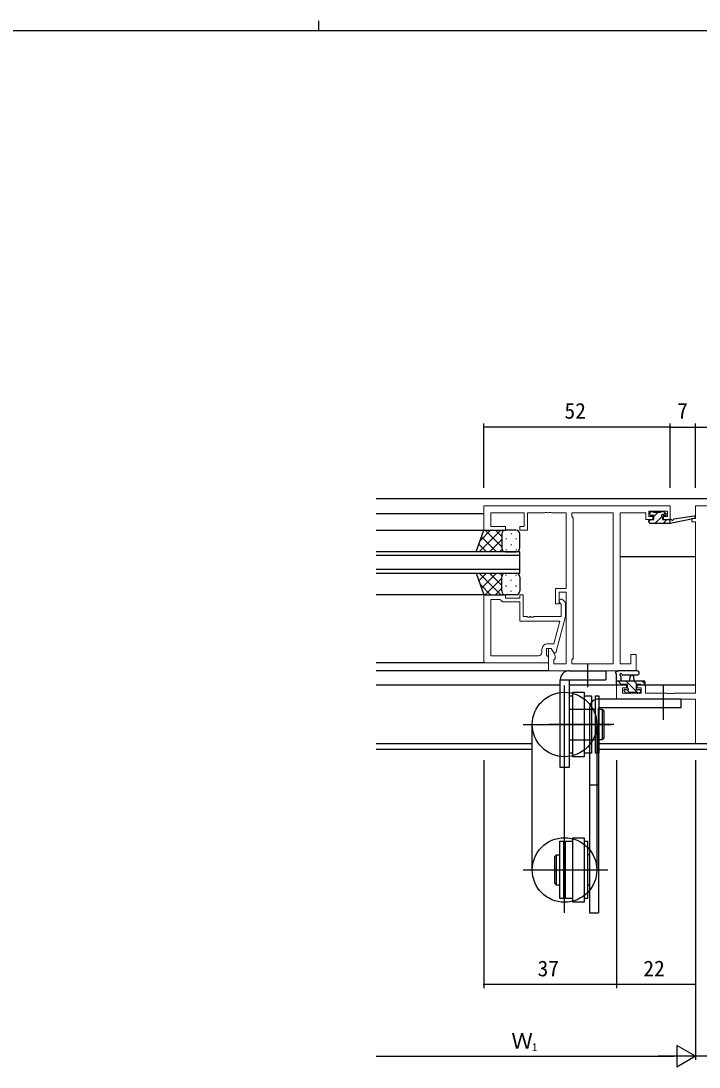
# Model space of a CAD drawing. Units: millimetres, scale not verified. Extents: x -397 to 397, y -282 to 282.
# Drawn here: x -91.9 to 97.2, y -9.8 to 282.1 of the extents above; entities that cross this region are included whole.
import ezdxf
from ezdxf.enums import TextEntityAlignment as Align

# ---------------------------------------------------------------- set-up
doc = ezdxf.new("R2010")
doc.units = ezdxf.units.MM
doc.header["$LTSCALE"] = 2
doc.layers.add('0-2_YKK_11', color=7, linetype='Continuous', lineweight=18)
for name, color, linetype in [('0-3_YKK_12', 2, 'Continuous'), ('0-4_YKK_13', 4, 'Continuous'), ('0-6_YKK_D', 6, 'Continuous'), ('0-7_YKK_ZWAK', 7, 'Continuous')]:
    doc.layers.add(name, color=color, linetype=linetype)
doc.styles.add('ＭＳ ゴシック', font='')
doc.styles.get('ＭＳ ゴシック').set_extended_font_data('MS Gothic')

msp = doc.modelspace()

# ---------------------------------------------------------------- linework, layer by layer
at = {"layer": '0-2_YKK_11'}
for p, q in [((73.246, 102.711), (73.246, 144.851)), ((53.376, 105.911), (53.376, 106.781))]:
    msp.add_line(p, q, dxfattribs=at)
for points in [[(89.176, 146.781), (37.176, 146.781), (37.176, 139.981), (43.176, 139.981), (43.176, 140.981), (39.106, 140.981), (39.106, 144.851), (48.376, 144.851), (48.376, 140.981), (47.176, 140.981), (47.176, 139.981), (49.376, 139.981), (49.376, 144.851), (54.218, 144.851), (54.401, 144.971), (54.951, 144.971), (55.134, 144.851), (55.218, 144.851), (55.401, 144.971), (55.951, 144.971), (56.134, 144.851), (60.176, 144.851), (60.176, 123.681), (57.176, 123.681), (57.176, 119.481), (58.176, 119.481), (58.176, 122.681), (60.176, 122.681), (60.176, 102.711), (56.676, 102.711), (56.676, 103.781), (57.106, 104.211), (57.106, 105.023), (55.976, 106.981), (55.176, 106.981), (55.176, 100.781), (79.676, 100.781), (79.676, 105.281), (78.176, 105.281), (78.176, 102.711)], [(78.176, 102.711), (75.176, 102.711), (75.176, 144.851), (82.376, 144.851), (82.376, 144.051), (82.376, 142.981), (84.276, 142.981), (84.276, 143.781), (83.176, 143.781), (83.176, 145.281), (88.376, 145.281), (88.376, 143.781), (87.276, 143.781), (87.276, 142.981), (89.176, 142.981), (89.176, 146.781)], [(88.401, 94.391), (88.951, 94.391), (89.134, 94.511), (89.218, 94.511), (89.401, 94.391), (89.951, 94.391), (90.134, 94.511), (96.176, 94.511), (96.176, 142.281), (95.176, 142.281), (95.176, 143.281), (96.176, 143.281), (96.176, 146.781), (116.176, 146.781), (116.176, 143.281), (117.176, 143.281), (117.176, 142.281), (116.176, 142.281)], [(37.176, 102.981), (37.176, 121.981), (43.176, 121.981), (43.176, 120.981), (47.176, 120.981), (47.176, 121.981), (48.176, 121.981), (48.176, 115.881), (49.218, 115.881), (49.401, 115.761), (49.951, 115.761), (50.134, 115.881), (50.218, 115.881), (50.401, 115.761), (50.951, 115.761), (51.134, 115.881), (58.776, 115.881), (58.776, 119.332), (58.352, 119.756)], [(59.2, 120.605), (59.976, 119.829), (59.976, 115.884), (57.269, 105.781), (56.669, 105.781), (55.976, 106.981), (54.676, 106.981), (54.676, 105.181), (54.876, 104.981), (55.176, 104.681), (55.176, 102.981), (37.176, 102.981)], [(39.106, 120.681), (39.106, 104.911), (52.376, 104.911)], [(54.876, 108.281), (56.696, 108.281), (58.384, 114.581), (47.176, 114.581), (47.176, 119.981), (42.376, 119.981), (41.876, 120.481), (41.676, 120.681), (39.106, 120.681), (39.106, 104.911)], [(116.176, 80.481), (96.176, 80.481), (96.176, 92.881), (74.176, 92.881), (74.176, 96.781), (76.976, 96.781), (76.976, 95.981), (75.806, 95.981), (75.806, 94.511), (81.076, 94.511), (81.076, 95.981), (79.976, 95.981), (79.976, 96.781), (82.276, 96.781), (82.276, 94.511), (88.218, 94.511), (88.401, 94.391)]]:
    msp.add_lwpolyline(points, dxfattribs=at)
msp.add_lwpolyline([(73.246, 102.711), (73.246, 144.851), (61.676, 144.851), (61.676, 143.781), (62.106, 143.351), (62.106, 104.211), (61.676, 103.781), (61.676, 102.711)], close=True, dxfattribs=at)
for centre, radius, start, end in [((58.776, 120.181), 0.6, 44.99999, 225.00001), ((54.876, 106.781), 1.5, 90.00001, 179.99999), ((52.376, 105.911), 1, 270.00001, 359.99999)]:
    msp.add_arc(centre, radius, start, end, dxfattribs=at)
at = {"layer": '0-3_YKK_12'}
for p, q in [((205.176, 148.781), (7.176, 148.781)), ((37.176, 144.58), (7.176, 144.58)), ((7.176, 139.98), (37.676, 139.981)), ((7.176, 132.981), (47.177, 132.981)), ((96.176, 132.581), (75.176, 132.581)), ((47.177, 128.981), (7.176, 128.981)), ((37.676, 121.981), (7.176, 121.981)), ((37.476, 102.981), (7.176, 102.981)), ((55.476, 100.78), (7.176, 100.78)), ((58.476, 96.781), (7.176, 96.781)), ((77.276, 96.781), (60.976, 96.781)), ((96.176, 96.781), (79.676, 96.781)), ((50.676, 80.411), (7.176, 80.411)), ((143.074, 80.411), (69.278, 80.411)), ((50.676, 78.781), (7.176, 78.781)), ((143.074, 78.781), (69.278, 78.781))]:
    msp.add_line(p, q, dxfattribs=at)
msp.add_lwpolyline([(7.176, 127.981), (47.177, 127.981), (47.177, 133.981), (7.176, 133.981)], dxfattribs=at)
at = {"layer": '0-4_YKK_13'}
for p, q in [((83.476, 144.381), (83.476, 144.881)), ((83.689, 145.168), (83.489, 144.968)), ((83.776, 145.181), (84.276, 145.181)), ((84.476, 144.981), (86.476, 144.981)), ((85.747, 144.981), (84.576, 143.81)), ((86.864, 143.853), (84.992, 141.981)), ((86.676, 145.181), (87.276, 145.181)), ((87.796, 144.785), (87.203, 144.192)), ((87.776, 144.081), (87.437, 144.081)), ((87.488, 145.093), (87.988, 144.593)), ((89.174, 141.981), (95.935, 143.387)), ((90.288, 143.154), (95.83, 143.977)), ((83.747, 142.981), (83.176, 142.41)), ((83.176, 142.281), (83.176, 142.681)), ((83.476, 142.981), (84.576, 142.981)), ((83.476, 141.981), (89.174, 141.981)), ((88.237, 142.981), (87.237, 141.981)), ((89.174, 142.981), (89.261, 142.995)), ((89.174, 141.981), (89.174, 142.981)), ((41.908, 139.981), (35.908, 133.981)), ((39.079, 139.981), (36.118, 137.02)), ((40.727, 133.981), (36.531, 138.176)), ((42.176, 135.36), (37.556, 139.981)), ((42.176, 137.42), (38.736, 133.981)), ((42.176, 138.189), (40.384, 139.981)), ((42.176, 138.981), (42.176, 135.381)), ((42.176, 138.581), (42.176, 134.981)), ((46.176, 139.981), (43.176, 139.981)), ((43.397, 137.646), (43.397, 137.446)), ((44.812, 139.061), (44.812, 138.861)), ((46.227, 137.646), (46.227, 137.446)), ((47.176, 134.981), (47.176, 138.981)), ((37.899, 133.981), (35.787, 136.092)), ((42.233, 134.649), (41.564, 133.981)), ((43.397, 134.616), (43.397, 134.416)), ((44.812, 136.031), (44.812, 135.831)), ((46.227, 134.616), (46.227, 134.416)), ((43.176, 133.981), (35.033, 133.981)), ((43.176, 133.981), (46.176, 133.981)), ((35.033, 127.981), (43.176, 127.981)), ((37.899, 127.981), (35.787, 125.869)), ((41.908, 121.981), (35.908, 127.981)), ((40.727, 127.981), (36.532, 123.785)), ((42.176, 126.601), (37.556, 121.981)), ((42.176, 124.541), (38.736, 127.981)), ((42.233, 127.312), (41.564, 127.981)), ((42.176, 123.381), (42.176, 126.981)), ((42.176, 122.981), (42.176, 126.581)), ((43.176, 127.981), (46.176, 127.981)), ((43.397, 127.346), (43.397, 127.546)), ((44.812, 125.931), (44.812, 126.131)), ((46.227, 127.346), (46.227, 127.546)), ((47.176, 126.981), (47.176, 122.981)), ((39.079, 121.981), (36.118, 124.941)), ((42.176, 123.772), (40.384, 121.981)), ((43.397, 124.316), (43.397, 124.516)), ((44.812, 122.901), (44.812, 123.101)), ((46.227, 124.316), (46.227, 124.516)), ((46.176, 121.981), (43.176, 121.981)), ((66.176, 96.195), (66.176, 102.649)), ((74.176, 97.081), (74.176, 99.761)), ((79.904, 100.781), (74.742, 100.781)), ((79.904, 99.581), (75.943, 99.578)), ((59.676, 33.212), (59.676, 96.615)), ((60.976, 98.281), (60.976, 73.781)), ((74.176, 97.981), (81.776, 97.981)), ((75.076, 96.781), (74.476, 96.781)), ((75.506, 96.981), (74.506, 97.981)), ((75.376, 99.161), (75.376, 97.981)), ((80.251, 94.481), (76.751, 97.981)), ((77.876, 97.981), (77.978, 99.125)), ((79.076, 97.981), (78.974, 99.125)), ((79.996, 96.981), (78.996, 97.981)), ((81.776, 96.781), (81.176, 96.781)), ((82.076, 97.145), (81.241, 97.981)), ((82.076, 97.681), (82.076, 97.081)), ((87.176, 96.602), (87.176, 87.074)), ((60.978, 93.78), (61.978, 93.78)), ((61.978, 76.78), (61.978, 94.78)), ((61.978, 94.78), (65.178, 94.78)), ((65.178, 93.78), (67.178, 93.78)), ((68.278, 93.78), (69.278, 93.78)), ((68.278, 77.78), (68.278, 93.78)), ((69.278, 93.78), (69.278, 77.78)), ((76.764, 94.568), (76.264, 95.068)), ((76.476, 95.581), (76.815, 95.581)), ((77.806, 94.681), (76.928, 95.559)), ((77.576, 94.481), (76.976, 94.481)), ((79.876, 94.681), (77.776, 94.681)), ((80.576, 94.481), (80.076, 94.481)), ((80.876, 95.281), (80.876, 94.781)), ((60.978, 90.03), (67.178, 90.03)), ((66.676, 90.381), (66.676, 77.78)), ((67.178, 90.03), (68.278, 90.03)), ((69.176, 90.381), (69.278, 90.381)), ((69.176, 77.78), (69.176, 90.381)), ((92.176, 90.381), (69.278, 90.381)), ((48.142, 85.78), (72.892, 85.78)), ((50.676, 45.181), (50.676, 85.78)), ((73.387, 85.781), (55.283, 85.781)), ((68.676, 85.78), (68.676, 45.181)), ((70.678, 82.03), (70.178, 81.53)), ((60.978, 81.53), (67.178, 81.53)), ((68.278, 81.53), (67.178, 81.53)), ((70.178, 81.53), (69.278, 81.53)), ((61.978, 77.78), (60.978, 77.78)), ((69.278, 77.78), (68.278, 77.78)), ((69.176, 77.78), (69.176, 33.181)), ((69.176, 68.812), (66.676, 68.812)), ((58.376, 37.181), (58.376, 53.181)), ((58.376, 53.181), (59.376, 53.181)), ((59.376, 53.181), (59.376, 37.181)), ((59.978, 53.181), (61.978, 53.181)), ((61.978, 54.181), (65.178, 54.181)), ((65.178, 54.181), (65.178, 36.181)), ((65.178, 53.181), (66.178, 53.181)), ((66.178, 37.181), (66.178, 53.181)), ((59.376, 49.431), (59.978, 49.431)), ((66.676, 49.431), (66.178, 49.431)), ((48.142, 45.181), (71.392, 45.181)), ((54.881, 45.181), (71.715, 45.181)), ((57.476, 40.931), (56.976, 41.431)), ((58.376, 40.931), (57.476, 40.931)), ((59.978, 40.931), (59.376, 40.931)), ((66.676, 40.931), (66.178, 40.931)), ((59.376, 37.181), (58.376, 37.181)), ((66.178, 37.181), (65.178, 37.181))]:
    msp.add_line(p, q, dxfattribs=at)
for points in [[(84.576, 142.981), (84.576, 144.081), (83.776, 144.081)], [(86.976, 143.62), (86.976, 142.981), (89.174, 142.981)], [(35.033, 133.981), (37.176, 139.981), (43.176, 139.981)], [(35.033, 127.981), (37.176, 121.981), (43.176, 121.981)], [(60.976, 100.781), (71.176, 100.781), (71.176, 98.281)], [(60.976, 73.781), (58.476, 73.781), (58.476, 98.281), (71.176, 98.281)], [(77.276, 96.042), (77.276, 96.981), (75.276, 96.981)], [(80.976, 96.981), (79.676, 96.981), (79.676, 95.581), (80.576, 95.581)], [(65.178, 94.78), (65.178, 76.78), (61.978, 76.78)], [(67.178, 93.78), (67.178, 77.78), (65.178, 77.78)], [(92.176, 90.381), (92.176, 92.881), (69.278, 92.881)], [(69.278, 90.03), (70.178, 90.03), (70.178, 81.53)], [(70.178, 90.03), (70.678, 89.53), (70.678, 82.03)], [(66.676, 77.78), (66.676, 33.181), (69.176, 33.181)], [(61.978, 37.181), (59.978, 37.181), (59.978, 53.181)], [(65.178, 36.181), (61.978, 36.181), (61.978, 54.181)], [(56.976, 41.431), (56.976, 48.931), (57.476, 49.431)], [(57.476, 40.931), (57.476, 49.431), (58.376, 49.431)]]:
    msp.add_lwpolyline(points, dxfattribs=at)
for centre in [(59.678, 85.78), (59.676, 45.181)]:
    msp.add_circle(centre, 9, dxfattribs=at)
for centre, radius, start, end in [((83.776, 144.881), 0.3, 90, 180), ((83.776, 144.381), 0.3, 180, 270), ((84.276, 144.981), 0.2, 0, 90), ((86.676, 144.981), 0.2, 90, 180), ((86.976, 144.081), 0.25, 33.05573, 236.94427), ((86.676, 143.62), 0.3, 0, 56.94427), ((87.437, 144.381), 0.3, 213.05573, 270), ((87.276, 144.881), 0.3, 45, 90), ((87.776, 144.381), 0.3, 270, 45), ((90.332, 142.857), 0.3, 98.44936, 158.44936), ((95.874, 143.681), 0.3, 281.74981, 98.44936), ((83.476, 142.681), 0.3, 90, 180), ((83.476, 142.281), 0.3, 180, 270), ((89.309, 142.699), 0.3, 39.19754, 99.19754), ((89.774, 143.078), 0.3, 219.19754, 338.44936), ((43.176, 138.981), 1, 90, 180), ((43.176, 138.981), 1, 90, 180), ((46.176, 138.981), 1, 360, 90), ((43.176, 134.981), 1, 180, 270), ((43.176, 134.981), 1, 180, 270), ((46.176, 134.981), 1, 270, 360), ((43.176, 126.981), 1, 90, 180), ((43.176, 126.981), 1, 90, 180), ((46.176, 126.981), 1, 360, 90), ((43.176, 122.981), 1, 180, 270), ((43.176, 122.981), 1, 180, 270), ((46.176, 122.981), 1, 270, 360), ((60.976, 98.281), 2.5, 90, 180), ((74.176, 100.281), 0.3, 79.47122, 240), ((73.876, 99.761), 0.3, 0, 60), ((74.286, 100.87), 0.3, 259.47122, 319.47122), ((74.742, 100.481), 0.3, 90, 139.47122), ((75.376, 99.681), 0.3, 19.18976, 240), ((75.076, 99.161), 0.3, 0, 60), ((75.943, 99.878), 0.3, 199.18976, 270.04023), ((78.476, 99.081), 0.5, 5.09207, 174.90793), ((79.903, 100.181), 0.6, 270.04023, 90.04023), ((74.476, 97.081), 0.3, 180, 270), ((75.076, 96.981), 0.2, 270, 0), ((81.176, 96.981), 0.2, 180, 270), ((81.776, 97.681), 0.3, 0, 90), ((81.776, 97.081), 0.3, 270, 0), ((76.476, 95.281), 0.3, 90, 225), ((76.976, 94.781), 0.3, 225, 270), ((76.815, 95.281), 0.3, 33.05573, 90), ((77.276, 95.581), 0.25, 213.05573, 56.94427), ((77.576, 96.042), 0.3, 180, 236.94427), ((77.576, 94.681), 0.2, 270, 0), ((80.076, 94.681), 0.2, 180, 270), ((80.576, 95.281), 0.3, 0, 90), ((80.576, 94.781), 0.3, 270, 0), ((69.176, 90.381), 2.5, 90, 180)]:
    msp.add_arc(centre, radius, start, end, dxfattribs=at)
at = {"layer": '0-6_YKK_D'}
for p, q in [((37.176, 151.781), (37.176, 169.781)), ((89.176, 151.781), (89.176, 169.781)), ((89.178, 151.781), (89.178, 169.781)), ((96.176, 151.781), (96.176, 169.781)), ((96.176, 151.781), (96.176, 169.781)), ((89.176, 168.781), (37.176, 168.781)), ((89.178, 168.781), (96.176, 168.781)), ((96.176, 168.781), (116.176, 168.781)), ((37.176, 75.781), (37.176, 12.181)), ((74.176, 75.781), (74.176, 12.181)), ((74.176, 75.781), (74.176, 12.181)), ((96.176, 75.781), (96.176, 12.181)), ((96.176, 75.781), (96.176, -7.819)), ((96.176, 75.781), (96.176, -7.819)), ((74.176, 13.181), (37.176, 13.181)), ((96.176, 13.181), (74.176, 13.181)), ((96.176, -6.819), (90.98, -3.819)), ((90.98, -3.819), (90.98, -9.819)), ((7.176, -6.82), (90.176, -6.819)), ((96.176, -6.819), (85.784, -6.819)), ((96.176, -6.819), (90.98, -9.819)), ((116.176, -6.819), (96.176, -6.819))]:
    msp.add_line(p, q, dxfattribs=at)
for centre, start, end in [((37.176, 168.781), 0, 180), ((37.176, 168.781), 180, 0), ((89.176, 168.781), 0, 180), ((89.176, 168.781), 180, 0), ((89.178, 168.781), 0, 180), ((89.178, 168.781), 180, 0), ((96.176, 168.781), 0, 180), ((96.176, 168.781), 0, 180), ((96.176, 168.781), 180, 0), ((96.176, 168.781), 180, 0), ((37.176, 13.181), 0, 180), ((37.176, 13.181), 180, 0), ((74.176, 13.181), 0, 180), ((74.176, 13.181), 0, 180), ((74.176, 13.181), 180, 0), ((74.176, 13.181), 180, 0), ((96.176, 13.181), 0, 180), ((96.176, 13.181), 180, 0)]:
    msp.add_arc(centre, 0.106, start, end, dxfattribs=at)
at = {"layer": '0-7_YKK_ZWAK'}
for p, q in [((-8.886, 282.1), (-8.886, 279.3)), ((376.1, 279.3), (-393.9, 279.3))]:
    msp.add_line(p, q, dxfattribs=at)

# ---------------------------------------------------------------- texts
at = {"layer": '0-6_YKK_D', "style": 'ＭＳ ゴシック'}
for s, height, p in [('52', 4.399, (59.656, 169.781)), ('7', 4.399, (91.077, 169.781)), ('37', 4.399, (52.156, 14.181)), ('22', 4.399, (81.656, 14.181)), ('Ｗ', 4.399, (44.836, -6.019)), ('1', 2.199, (50.596, -6.019))]:
    msp.add_text(s, height=height, dxfattribs=at).set_placement(p, align=Align.BOTTOM_LEFT)

doc.saveas('drawing.dxf')
